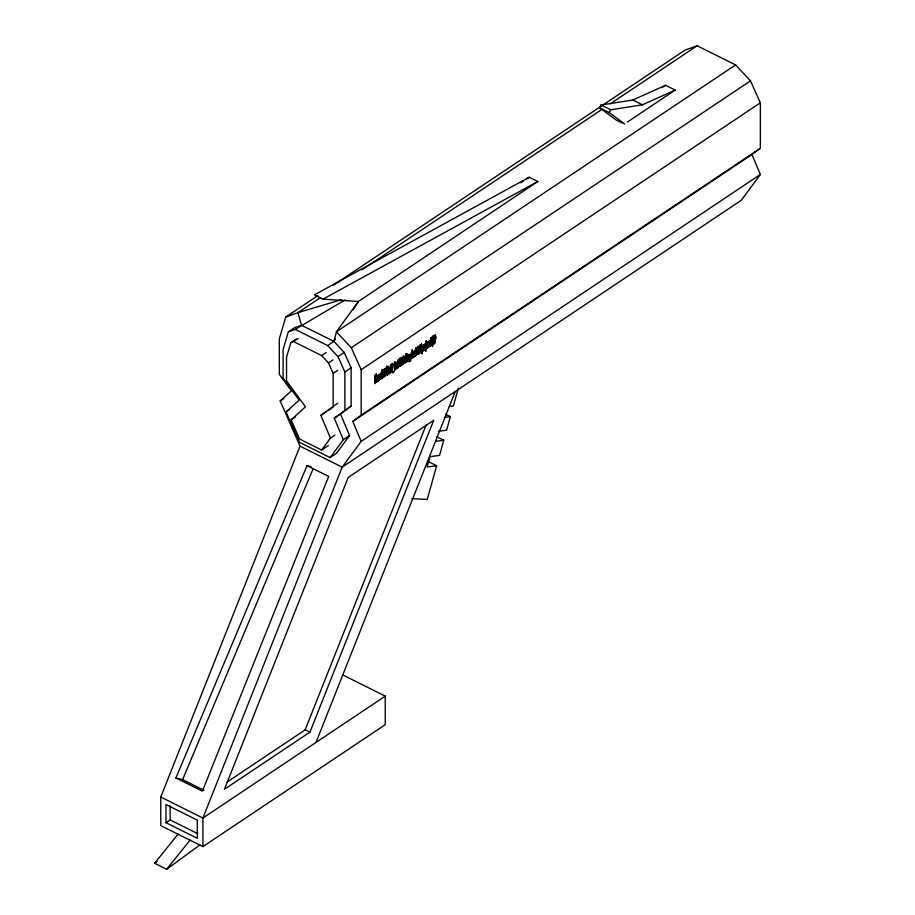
<?xml version="1.0" encoding="UTF-8"?>
<svg xmlns="http://www.w3.org/2000/svg" width="915" height="915" viewBox="0 0 915 915"><rect width="100%" height="100%" fill="white"/><g stroke="black" fill="none" stroke-linecap="round" stroke-linejoin="round"><path stroke-width="1.37" d="M404.407 360.487L405.082 356.896L405.459 359.858L404.613 360.418C403.973 364.81 406.157 363.026 404.624 360.91M428.952 344.074L429.627 340.483L429.432 346.796L429.981 344.875M375.516 377.884C375.173 366.103 374.624 397.945 374.738 375.31C376.534 374.51 375.951 379.336 374.956 380.16M384.506 371.501L384.266 369.546L384.792 374.338L384.151 377.129L384.369 368.722L384.506 372.508M432.143 339.648L431.903 337.692L432.429 342.485L431.788 345.275L432.006 336.88L432.143 340.654M395.543 366.435C393.782 380.995 394.72 347.711 395.76 368.585C397.339 371.364 396.984 359.435 395.795 364.376M395.715 366.949L396.287 363.678L395.806 364.364M375.493 378.169L374.956 379.256M423.519 345.344L424.697 343.857L424.915 349.736L424.503 344.829L424.011 350.331L423.92 345.321L423.519 346.202M380.766 375.001L381.212 373.011L380.766 374.155M376.156 377.014L376.614 375.916L376.717 381.955L376.545 376.911L376.156 377.861M397.167 362.969L397.625 361.871L397.716 367.91L397.613 362.912L397.167 363.815M408.593 355.329L409.051 354.231L409.142 360.281L409.028 355.272L408.593 356.187M427.991 342.359L428.449 341.261L428.54 347.311L428.38 342.256L427.991 343.216M422.284 346.144C423.336 342.999 423.679 351.623 422.284 351.188M380.32 378.089L379.817 379.107L379.508 377.209L380.354 376.637C379.759 367.738 378.661 384.563 380.331 378.078M399.661 365.154L399.169 366.172L398.849 364.273L399.695 363.701C399.134 354.711 397.991 371.65 399.672 365.142M429.97 344.886L429.478 345.904L429.169 344.498M288.317 331.905L294.55 327.73L301.493 325.225L333.918 341.387L344.212 352.424L351.131 367.796L351.131 406.088L340.494 414.015L349.564 435.551L336.388 453.428L330.155 457.591L299.445 442.288L286.098 411.933L299.125 400.13L283.112 378.307L283.112 349.53L288.317 331.905L295.248 329.389L327.673 345.561L333.918 341.387L336.411 331.802L358.36 301.493L537.803 181.513L529.213 177.236L314.428 294.859L323.006 299.148L358.36 301.493L353.167 309.956M422.284 346.991L422.673 346.076L422.284 350.376M428.22 461.537L436.649 465.746L427.236 499.43L411.956 498.652M436.547 436.649L443.775 440.252L439.543 455.396L429.993 456.654L427.099 467.005L436.649 465.746M445.559 414.221L450.374 416.622L446.577 430.187L438.399 431.274M458.301 388.269L453.337 405.997L449.242 406.546M317.825 295.614L285.743 317.059L279.315 338.882L279.315 374.338L291.405 390.819L280.184 400.987L300.029 446.131L342.164 467.142L741.344 200.259L760.354 174.468L751.947 154.521L760.354 148.253L760.354 102.812L750.483 80.863L735.591 64.919L697.15 45.75L684.923 50.176L333.266 285.286M296.391 338.985L290.798 342.725L286.532 357.205L286.532 380.937L305.496 406.786L291.107 419.825L299.548 439.017L321.634 450.031L328.359 445.548M343.114 675.133L385.249 696.132L385.249 724.703L202.901 846.627L160.766 825.616L160.766 797.045L300.029 446.131M226.76 782.291L305.141 729.884L426.264 424.686M309.956 732.114L433.71 420.294L348.203 477.458L224.45 789.29L309.956 732.114L305.141 729.884M315.995 742.442L455.258 391.529M307.028 465.632L328.691 476.441L202.387 791.155L175.909 777.956L307.028 465.632L311.043 466.639M175.909 777.956L182.611 779.614L313.182 468.617M377.232 376.786L377.712 376.099L377.415 381.612L378.089 381.029L377.803 375.207L377.22 376.797M622.2 123.01L616.184 120.014L599.554 107.753L601.109 104.985L632.803 100.01L665.56 85.278L675.19 90.07L627.37 122.05M624.705 123.994L609.184 112.556L610.74 109.789L642.433 104.813L675.19 90.07M333.918 341.387L335.393 338.973M321.634 450.031L330.429 438.113L334.901 435.117M330.155 457.591L343.331 439.715L349.564 435.551M760.354 174.468L361.173 441.362L342.164 467.142L202.901 818.056L202.901 846.627M199.996 844.865L166.69 869.25L154.646 863.245L178.196 833.931M166.69 869.25L190.228 839.936M330.429 438.113L320.856 415.387L337.635 403.229M343.331 439.715L334.261 418.189L351.131 406.088M361.173 441.362L352.767 421.415L361.173 415.147L760.354 148.253M154.646 863.245L156.945 861.564M320.547 297.547L297.97 312.633L285.743 317.059M362.123 269.742L602.116 109.297M610.431 103.738L697.15 45.75M295.248 329.389L344.944 300.006M662.06 87.611L665.56 85.278M520.898 182.794L523.266 181.204M525.645 179.614L529.213 177.236M290.798 342.725L298.221 338.664M735.591 64.919L336.411 331.802L351.303 347.746L361.173 369.694L361.173 415.147M293.738 341.661L321.634 355.569L326.117 352.572M333.163 406.214L333.163 373.32L328.474 362.9L332.957 359.904M344.886 410.263L344.886 371.97L337.978 356.598L344.212 352.424M351.303 347.746L750.483 80.863M280.184 400.987L283.753 398.597M333.163 373.32L337.635 370.323M344.886 371.97L351.131 367.796M286.098 411.933L289.22 409.84M361.173 369.694L760.354 102.812M291.107 419.825L295.579 416.828M403.401 359.389L403.79 356.827L403.401 363.209L404.064 361.265L403.401 360.27M415.822 351.085C416.657 340.643 416.897 362.317 415.822 351.966M320.856 415.387L326.449 411.647M328.691 410.149L333.163 407.164M421.678 348.295L421.678 349.153M334.261 418.189L340.494 414.015M352.767 421.415L751.947 154.521M165.992 822.711L165.992 804.537L197.297 820.137L197.297 838.323L165.992 822.711L170.156 819.932L170.156 805.943M385.249 696.132L202.901 818.056L160.766 797.045M323.006 299.148L537.803 181.513M341.592 299.64L297.97 312.633L301.493 325.225M444.919 417.343L450.374 416.622M435.586 441.339L443.775 440.252M632.803 100.01L642.433 104.813M601.109 104.985L610.74 109.789M599.554 107.753L609.184 112.556M182.611 779.614L204.045 790.308M170.156 819.932L197.697 833.668M327.673 345.561L337.978 356.598M321.634 355.569L328.474 362.9M385.787 371.204C384.552 374.612 385.695 364.879 385.787 371.204M435.506 337.955C434.293 341.558 435.403 331.539 435.506 337.955M433.47 339.03C434.248 355.592 435.254 325.42 433.47 339.03M433.699 338.481C433.767 352.424 434.888 329.949 433.699 338.481M426.024 348.741L425.658 351.44L426.23 342.873L426.024 348.741M386.004 371.284L385.181 376.431L385.775 372.462C383.82 375.768 385.821 361.802 386.004 371.284M389.687 370.3C388.337 382.813 388.315 359.275 389.687 370.3M410.995 355.546L411.258 358.085L411.693 357.102L411.224 358.966L411.441 352.652L410.995 355.546M435.734 338.035L434.9 343.182L435.506 339.225C433.516 342.336 435.551 328.611 435.734 338.035M389.824 369.523C390.213 383.408 392.386 352.744 389.824 369.523M418.338 351.692L417.892 354.551L418.235 346.179L417.606 348.1L418.132 347.117L418.338 351.692M395.337 365.508C393.965 377.929 394.216 354.871 395.337 365.508M388.829 369.866C388.966 379.302 390.11 363.907 388.829 369.866M404.293 361.07L403.183 364.262L403.183 356.29L403.881 355.889L404.293 361.07M413.523 352.664L413.797 357.273L414.175 350.914L413.523 352.664M414.518 352L414.792 356.598L415.181 350.239L414.518 352M416.714 352.767L415.604 355.958L415.604 347.986L416.302 347.586L416.714 352.767M383.968 374.315C384.14 379.885 384.952 370.438 383.968 374.315M390.042 369.111C390.179 378.341 391.22 362.74 390.042 369.111M407.129 359.309C407.69 366.629 408.971 351.429 407.221 356.736L407.713 356.038L407.129 359.309M412.333 355.832C412.882 363.095 414.186 348.123 412.425 353.259L412.905 352.561L412.333 355.832M431.606 342.462C431.788 348.032 432.589 338.584 431.606 342.462M377.346 379.336C377.563 383.179 378.238 375.791 377.346 379.336M395.921 366.915C396.138 370.758 396.824 363.369 395.921 366.915M407.347 359.275C407.564 363.118 408.239 355.729 407.347 359.275M412.551 355.798C412.757 359.641 413.443 352.252 412.551 355.798M379.531 375.745L379.508 376.431L379.931 374.521L379.531 375.745M398.883 362.82L398.849 363.507L399.34 361.642L398.883 362.82M404.647 358.966L404.613 359.652L405.036 357.742L404.647 358.966M429.192 342.553L429.158 343.239L429.581 341.329L429.192 342.553M420.065 344.978L419.722 353.201L420.523 352.664L420.065 344.978M430.645 337.898L430.313 346.122L431.114 345.584L430.645 337.898M433.127 335.919L432.486 346.396L433.127 335.919M401.33 363.278L400.964 365.748L401.776 357.239L402.097 364.982L401.948 362.855L401.33 363.278M401.639 358.406L401.388 362.329L401.639 358.406M383.179 369.671L382.79 374.361C380.846 356.736 382.733 393.656 382.287 371.364L382.71 375.756L383.271 370.712L383.271 377.575L383.179 369.671M388.063 366.4L387.674 371.101C385.73 353.465 387.617 390.396 387.171 368.104L387.594 372.497L388.143 367.453L388.143 374.315L388.063 366.4M392.81 364.422L391.872 371.822L392.615 364.296L391.769 364.856L391.769 363.918L392.81 363.232L392.81 364.422M378.924 375.333L378.284 380.903L379.187 380.297L379.187 379.462L378.536 379.897L379.176 374.338L378.318 375.745L378.924 375.333M421.472 344.063L420.751 348.649L421.472 352.035L421.472 344.063M421.472 345.332L420.923 348.809L421.472 345.332M427.282 347.483L426.836 348.581L426.527 342.679L426.893 347.586L427.488 342.038L427.282 348.146L427.282 347.483M376.156 374.006L375.951 382.459L376.156 374.006M400.118 357.982L399.912 366.446L400.118 357.982M405.883 354.128L405.677 362.592L405.883 354.128M406.386 353.796L406.18 362.249L406.386 353.796M412.105 349.976L411.899 358.428L412.105 349.976M398.437 359.412L398.208 360.613L398.437 359.412M406.923 353.739L406.683 354.94L406.923 353.739M426.241 340.826L426.001 342.027L426.241 340.826M380.766 373.274L380.56 379.382L380.766 373.274M397.167 362.306L396.961 368.413L397.167 362.306M398.425 361.471L398.219 367.578L398.425 361.471M406.901 355.798L406.695 361.905L406.901 355.798M408.593 354.665L408.387 360.785L408.593 354.665M419.219 347.563L418.956 349.267L419.219 347.563M422.284 345.515L422.078 353.831L422.284 345.515M423.519 344.681L423.313 350.8L423.519 344.681M427.991 341.695L427.785 347.814L427.991 341.695M391.46 370.575L391.197 372.279L391.46 370.575M419.219 352.012L418.956 353.716L419.219 352.012M394.136 371.216L392.867 372.76L394.136 371.216M410.732 360.121L409.463 361.665L410.732 360.121"/></g></svg>
